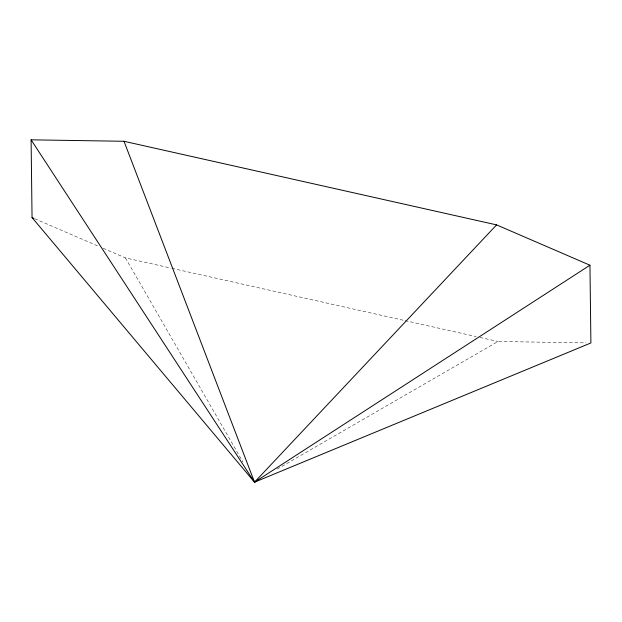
<?xml version="1.0" encoding="UTF-8"?>
<svg xmlns="http://www.w3.org/2000/svg" width="622" height="622" viewBox="0 0 622 622"><rect width="100%" height="100%" fill="white"/><g stroke="black" fill="none" stroke-linecap="round" stroke-linejoin="round"><path stroke-width="0.47" stroke-dasharray="3.11 2.33" d="M277.194 469.074L497.997 341.494L586.064 342.877M103.19 248.295L125.426 257.897L170.933 268.105M171.882 268.315L404.144 320.431M405.093 320.641L476.188 336.595M479.982 337.451L497.997 341.494M34.715 218.719L99.637 246.755M125.426 257.897L242.922 462.014"/><path stroke-width="0.93" d="M496.574 224.884L254.522 482.174L32.049 217.56L31.1 139.826L124.003 141.287L496.574 224.884L589.951 265.213L590.9 342.955L254.522 482.174L31.1 139.826M589.951 265.213L254.522 482.174L252.586 478.816M257.881 480.238L254.522 482.174L124.003 141.287M32.049 217.56L33.829 218.33"/></g></svg>
